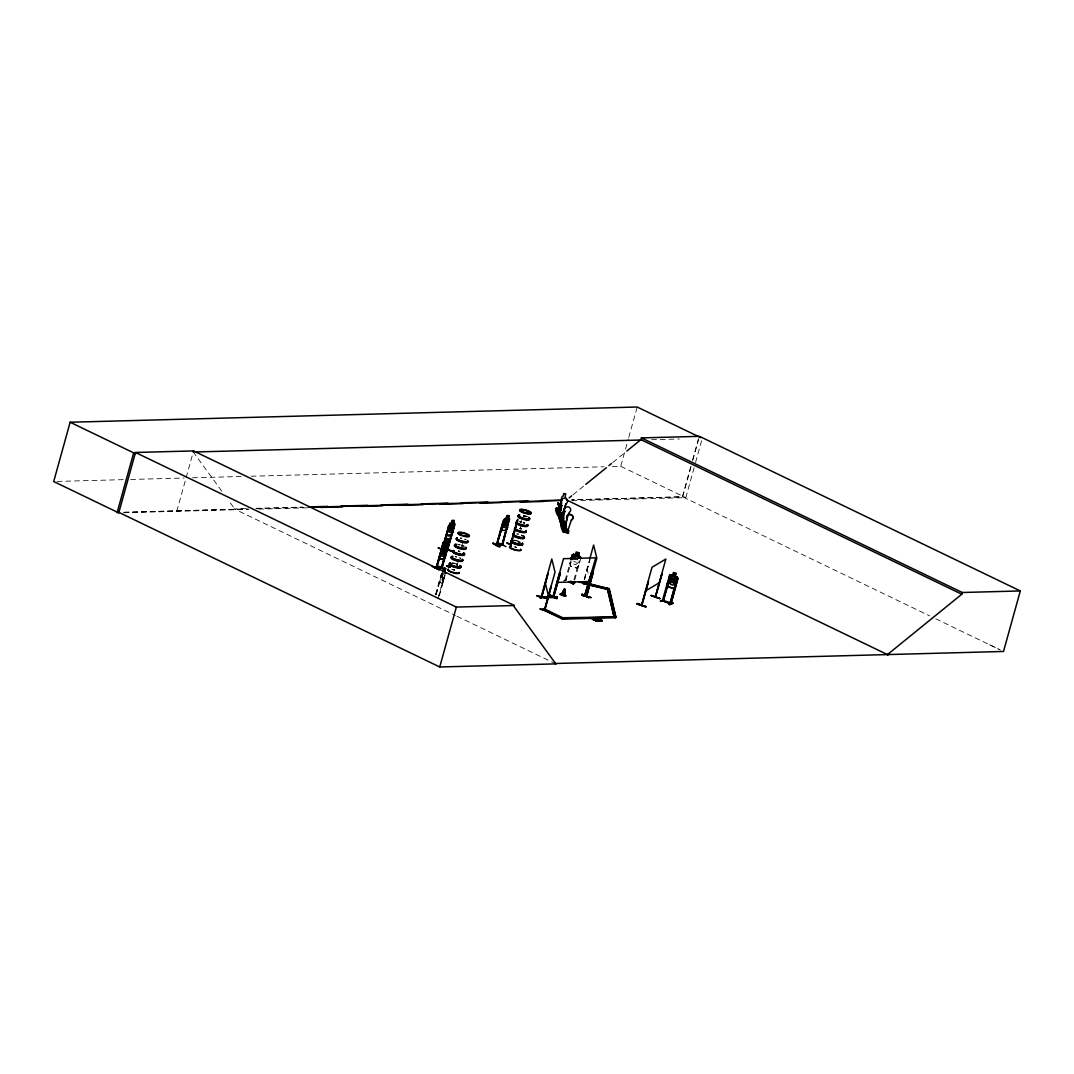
<?xml version="1.0" encoding="UTF-8"?>
<svg xmlns="http://www.w3.org/2000/svg" width="1074" height="1074" viewBox="0 0 1074 1074"><rect width="100%" height="100%" fill="white"/><g stroke="black" fill="none" stroke-linecap="round" stroke-linejoin="round"><path stroke-width="0.75" stroke-dasharray="5 3.75" d="M460.29 544.813L460.142 544.8A5.92 1.396 15.5 0 0 457.282 544.196M442.944 572.831L441.172 578.081L442.824 576.08L442.824 579.759L443.213 575.651M440.394 578.47L439.83 581.692L442.179 583.988L443.387 581.396L442.179 583.988M176.794 511.318L193.239 452.02L222.358 491.959M435.574 594.513L441.266 573.959M435.869 594.566L441.602 573.758M435.843 594.781L442.569 570.63M436.151 594.835L442.287 572.711M443.092 571.193L441.427 579.463L442.354 580.376L443.508 578.524M443.213 573.046L442.072 577.127L443.012 578.04L444.139 573.959M437.83 598.742L444.636 574.442M438.984 595.855L444.717 575.073M443.267 581.329L445.415 573.57M439.293 595.895L445.119 575.14M461.739 546.357L462.881 542.276M456.933 565.971L458.679 559.648M520.219 528.717L521.534 523.964M565.099 580.43L570.442 561.407M565.286 580.39L565.354 579.477L566.24 580.054M563.984 581.222L566.253 579.034L563.877 581.115M565.904 580.698L571.247 561.662M573.905 579.826L579.235 560.789M574.711 580.081L580.967 557.795M584.189 579.49L589.237 560.856M584.444 579.342L589.519 561.058M584.511 579.571L590.002 559.755M612.381 466.532L620.745 466.304L628.303 439.065M628.746 437.467L637.191 407.019M690.783 466.546L682.406 496.738L571.543 499.84L682.675 496.859L929.708 615.899M692.542 460.196L698.275 439.534M682.675 496.859L691.065 466.599M692.824 460.236L699.456 436.339M571.945 500.712L685.803 497.651L695.133 464.008M695.576 462.397L701.805 439.964M520.219 522.568L521.602 520.501M578.725 565.568L576.953 568.092L570.227 565.917L570.16 562.803M578.819 565.622L576.993 568.213L570.133 565.998L570.066 562.789M566.199 579.034L563.488 581.047M577.893 562.776L575.785 564.642L573.06 563.756L572.241 560.95M572.992 494.778L584.524 485.408M612.73 462.518L625.551 452.114M565.26 579.557L566.32 579.799M124.114 512.365L234.978 509.264L228.185 499.947M651.502 439.722L679.332 438.984M57.043 481.434L123.953 479.635M130.639 479.46L184.178 478.024M192.541 477.796L241.046 476.494M251.074 476.225L604.018 466.76M245.919 508.579L234.226 508.901L455.416 615.483M255.934 508.311L302.707 507.062M123.872 512.244L248.336 508.901M256.686 508.673L303.459 507.425M123.725 512.741L248.792 509.385M258.847 509.116L307.392 507.814M520.031 528.233L521.521 528.65M519.95 528.502L521.454 528.918A5.92 1.396 15.5 0 0 519.964 528.475M514.849 546.881L516.352 547.297A5.894 1.383 15.5 0 0 514.902 546.76M453.147 569.676L454.651 570.093M573.704 561.433L576.429 562.306M620.745 466.304L685.803 497.651M935.736 618.799L1000.498 650.012M456.933 616.207L553.566 662.779M989.637 644.736L999.357 649.448M439.884 581.625L442.273 584.001M587.035 568.764L588.109 573.154M523.602 515.345A5.92 1.396 15.5 0 1 527.75 516.782M520.192 521.937A6.001 1.41 15.5 0 1 521.682 522.246M523.186 522.662A6.001 1.41 15.5 0 1 524.622 523.159M518.984 521.4A5.92 1.396 15.5 0 1 521.789 521.897M523.28 522.3A5.92 1.396 15.5 0 1 524.689 522.796M523.307 516.446A5.92 1.396 15.5 0 1 524.797 516.862M523.4 516.044A6.001 1.41 15.5 0 1 526.341 516.956M523.092 523.011A6.001 1.41 15.5 0 1 524.528 523.508M523.494 515.708A6.001 1.41 15.5 0 1 526.435 516.621M520.071 528.086A5.894 1.383 15.5 0 1 521.561 528.502M516.97 533.684A5.92 1.396 15.5 0 1 518.433 533.993M521.333 534.906A5.92 1.396 15.5 0 1 522.582 535.429M513.667 540.397A6.001 1.41 15.5 0 1 516.513 540.893M518.017 541.323A6.001 1.41 15.5 0 1 520.715 542.357M513.815 540.047A5.92 1.396 15.5 0 1 520.769 541.981M513.573 540.732A6.001 1.41 15.5 0 1 514.929 540.92M517.923 541.658A6.001 1.41 15.5 0 1 519.36 542.155M516.836 534.047A6.001 1.41 15.5 0 1 518.326 534.355M521.266 535.268A6.001 1.41 15.5 0 1 522.528 535.819M517.802 542.048A5.92 1.396 15.5 0 1 519.225 542.545M519.897 528.73A5.934 1.396 15.5 0 1 521.387 529.146M514.795 547.122A5.92 1.396 15.5 0 1 516.285 547.539M460.437 537.832A5.92 1.396 15.5 0 1 461.901 538.141M464.8 539.041A5.92 1.396 15.5 0 1 466.049 539.578M458.491 544.733A6.001 1.41 15.5 0 1 459.981 545.042M461.484 545.458A6.001 1.41 15.5 0 1 464.183 546.491M461.578 545.095A5.92 1.396 15.5 0 1 464.237 546.116M460.303 538.181A6.001 1.41 15.5 0 1 461.793 538.504M464.733 539.417A6.001 1.41 15.5 0 1 465.995 539.953M461.39 545.793A6.001 1.41 15.5 0 1 462.827 546.29M458.37 550.881A5.894 1.383 15.5 0 1 459.847 551.298M455.269 556.48A5.92 1.396 15.5 0 1 456.732 556.788M459.632 557.688A5.92 1.396 15.5 0 1 460.867 558.225M451.966 563.192A6.001 1.41 15.5 0 1 454.799 563.689M456.316 564.105A6.001 1.41 15.5 0 1 457.752 564.602M452.114 562.843A5.92 1.396 15.5 0 1 457.819 564.239M451.872 563.528A6.001 1.41 15.5 0 1 453.228 563.716M456.222 564.454A6.001 1.41 15.5 0 1 457.658 564.951M455.134 556.842A6.001 1.41 15.5 0 1 456.611 557.151M459.565 558.064A6.001 1.41 15.5 0 1 460.827 558.601M456.101 564.843A5.92 1.396 15.5 0 1 457.511 565.34M451.738 569.247A5.894 1.383 15.5 0 1 454.678 569.972M458.195 551.512A5.934 1.396 15.5 0 1 459.685 551.929M453.094 569.891A5.92 1.396 15.5 0 1 454.584 570.307M459.82 551.445L458.316 551.029A5.934 1.396 15.5 0 1 459.82 551.445M459.753 551.7L458.249 551.298A5.92 1.396 15.5 0 1 459.726 551.741"/><path stroke-width="1.5" d="M560.91 513.641L561.259 512.795L561.554 513.802M564.79 522.179L564.078 521.481L564.79 525.213M564.078 521.481L564.293 522.541L564.602 521.602M566.253 529.764L566.803 529.227L566.548 530.234M560.91 513.439L561.178 513.896M564.562 522.407L564.253 521.534L564.212 522.514M566.441 529.281L566.374 530.14M451.389 526.851L450.409 524.3L450.61 527.643L448.435 531.214L450.852 528.274L451.778 531.066L451.416 527.643L453.604 524.26L451.174 526.972M561.783 594.768L564.347 589.17L561.447 594.486L564.669 595.197L564.441 589.129L564.172 591.908M445.16 546.518L445.831 549.445L445.589 545.968L447.777 542.571L445.482 545.552L444.461 542.665L442.783 548.17L443.132 550.479L444.985 550.438L446.623 548.076L448.127 542.625L447.415 541.685L448.234 538.624L446.26 538.678L445.442 541.591L446.26 538.678M564.575 595.385L564.87 589.29L562.628 592.969M540.034 609.213L549.217 611.549L540.168 608.743M591.022 597.466L581.853 595.278L591.036 597.627M441.078 550.506L440.89 553.432L445.549 553.311L447.026 550.398L445.549 553.311M440.958 553.338L441.146 550.532M501.692 527.482L501.504 530.408L506.163 530.288L507.64 527.374L506.163 530.288M564.441 593.492L564.817 589.237M443.75 551.486L443.146 548.478L444.018 551.096L446.422 548.358L444.247 551.754L444.596 555.177L443.683 552.398L441.199 555.285L443.831 551.512M564.078 595.426L564.776 589.317L563.3 595.318M561.527 513.251L560.762 513.157L561.648 513.614M563.904 521.709L564.4 522.353L564.065 521.561M560.104 511.331L558.453 511.251M560.682 505.089L559.541 505.062M563.407 520.071L561.487 520.004L563.286 520.621M565.474 527.67L563.743 527.696L565.528 528.314M651.193 595.614L660 598.594L651.193 595.278M659.906 598.594L651.193 595.6M567.059 519.078L564.535 530.704L567.582 531.429L571.355 520.098A3.168 3.034 -18.2 0 0 572.523 515.909A3.168 3.034 -18.2 0 0 568.213 514.889A3.168 3.034 -18.2 0 0 567.059 519.078L567.072 519.131A3.168 3.034 -18.2 0 1 568.24 514.943A3.168 3.034 -18.2 0 1 572.536 515.963A3.168 3.034 -18.2 0 1 571.381 520.152L571.355 520.098M700.772 437.655L637.191 407.019L70.146 422.243L53.7 481.528L118.758 512.875L135.499 452.476L193.548 450.919L514.392 605.521L514.084 606.635L555.822 663.866L555.07 663.504L1003.519 651.462L1020.3 590.942L699.456 436.339L641.406 437.897L640.936 439.628L626.827 451.08M133.418 453.765L117.12 512.567L119.16 512.499M193.239 452.02L193.548 450.919M439.051 569.73L432.11 566.468M438.259 548.022L442.542 549.646M435.829 568.025L436.863 567.314M442.958 544.33L436.057 568.2L442.072 568.039L451.859 532.207M436.165 568.2L443.173 542.692L444.099 541.632L448.784 541.551L449.201 542.558M436.38 568.052L443.307 542.759M436.688 568.186L448.784 526.018L444.636 541.94M442.783 546.706L449.925 523.32L454.611 523.226L452.798 532.06M444.394 541.833L449.925 523.32M438.823 566.267L445.549 569.166M444.918 544.558L444.112 547.471L442.783 548.438L441.28 553.889L441.602 556.184L443.428 556.131L445.066 553.754M446.757 544.357L445.952 547.27M448.328 544.196L441.427 568.052L446.569 548.317L445.858 547.378M441.374 568.039L441.817 567.206M447.885 545.767L441.817 567.904M439.575 556.265L439.454 559.192L444.059 559.03L445.522 556.117L453.846 526.005M447.643 549.593L454.154 525.871M447.402 549.754L455.027 524.246M443.763 570.697L444.569 567.649L445.589 568.71M446.851 566.119L450.073 566.938M460.545 533.04L459.659 532.852L460.558 533.147M466.895 536.463L466.089 535.953L467.714 536.409M118.892 512.379L439.736 666.981L456.356 607.078L514.392 605.521M492.724 543.444C505.451 546.693 498.551 549.19 493.194 542.947M506.136 518.608L503.787 519.668L496.671 545.176L503.813 521.427L503.021 521.32L496.376 545.042L502.377 544.867M497.235 545.149L497.101 544.129M499.101 543.283L505.988 546.599M508.928 515.641L507.237 525.052L505.599 527.415L503.746 527.455L503.397 525.146L504.914 519.709L506.176 518.702L506.874 515.654L508.928 515.641C507.17 520.393 511.519 517.816 504.713 518.702L496.752 545.189L502.672 545.015L509.331 518.487L509.667 519.534M506.176 518.702L506.982 515.788M508.942 521.172L502.041 545.028L506.646 527.509M508.633 521.293L502.095 545.028M502.672 545.015L502.471 543.981M507.17 542.585L511.197 544.934M510.405 544.666L517.037 520.944M511.143 543.202L517.802 519.292L515.829 527.253M511.452 543.068L512.768 538.329M513.641 535.161L514.956 530.422M527.817 513.278L529.066 513.211M528.166 513.023L529.012 513.211M560.883 510.338L560.749 509.344C548.465 501.679 563.769 527.535 555.741 508.888M561.205 504.431L557.715 503.438L561.232 504.243M556.56 509.412L561.044 510.808L556.319 509.264L560.977 510.029M558.265 504.015L561.272 504.216M558.601 504.673L561.595 505.612M559.353 507.331L561.783 499.222A2.108 2.027 -18.2 0 1 563.058 496.201L563.756 493.825M560.279 508.217L559.218 507.989L559.876 506.351M559.796 507.64L559.796 506.753M562.4 515.386L558.547 514.459L558.775 515.158L562.628 516.07L563.098 514.231L562.669 515.775L558.104 514.688L558.534 513.144L557.903 515.681M561.165 506.176L560.628 507.827L561.554 508.056M558.775 515.158L558.896 513.224M560.749 509.344L555.701 508.888M536.799 596.016L545.981 598.097M565.797 524.421L561.232 523.333L561.662 521.789L561.648 524.488L559.299 516.903L563.863 517.99L558.762 517.48L561.017 524.327L566.253 525.562M560.709 512.795C558.05 515.936 562.843 517.077 562.105 513.13L560.709 512.795L562.118 513.184M559.675 518.057L562.642 519.091M539.524 597.48L539.725 596.741L557.178 596.956L556.976 597.694L539.524 597.48L544.357 597.345M562.628 516.07L562.749 514.151M563.098 514.231L563.165 516.903L562.145 514.164M540.866 598.124L551.794 558.99L555.016 572.133L544.451 610.287L550.962 586.323M547.861 573.623L541.632 597.426M566.253 526.676L566.119 525.683C553.822 518.218 569.22 543.806 561.071 525.226M541.605 597.439L548.116 573.476M561.89 523.803L561.662 523.105L565.528 524.031L566.226 522.877L565.756 524.716L561.89 523.803L562.011 521.87M561.93 525.75L564.884 526.784M563.125 524.099L563.823 521.44L565.246 521.83L564.521 524.421L565.246 521.83M566.522 531.751L563.488 531.026C563.38 528.287 566.884 535.134 561.46 525.092M564.266 529.563L564.145 531.496L567.998 532.409L568.468 530.569L567.77 531.724L568.535 533.241L567.515 530.502M565.676 525.428L566.226 522.877M542.894 609.629L544.276 608.864L562.655 617.725L562.454 618.463L542.894 609.629L562.615 619.148L615.402 617.725L615.603 616.986L561.487 617.751L561.286 618.49L615.603 616.986M565.38 531.791L566.079 529.133L567.488 529.522L566.777 532.113L567.488 529.522M544.062 609.602L544.276 608.864M551.271 586.404L544.813 610.368L544.625 609.173M567.287 532.758L568.267 532.798L568.468 530.569M553.137 596.943L559.541 573.1L560.319 573.207L553.754 596.956M553.338 596.969L554.05 596.057L553.191 595.922M553.499 596.808L560.319 573.207M549.646 594.741C570.495 605.548 539.202 589.626 552.895 596.822L563.528 558.695L595.761 557.836L584.578 595.949L585.249 595.949M563.112 595.667C552.627 591.17 573.167 599.493 562.951 594.177M570.898 559.675L572.227 554.963L573.449 554.224L575.436 554.869L573.758 555.513L572.63 559.594M571.006 559.715L572.227 554.963M563.353 595.64L565.904 595.654M574.456 558.708L575.221 555.983L577.946 556.869L577.194 559.581M575.489 555.003L576.255 551.942L579.168 552.882L578.336 555.822L580.994 557.782M579.168 552.882L578.215 555.889L579.41 557.339M562.615 619.148L562.83 618.396L543.095 608.891M573.046 582.887L573.248 582.027L574.228 582.336L573.999 583.209L568.844 581.558M573.395 584.189L575.208 581.933L573.073 583.625M573.113 583.021L573.462 582.068L570.334 581.45M573.932 583.169C575.073 581.826 571.287 584.632 568.777 581.611M583.451 583.477L583.101 582.256L609.28 588.646L615.952 617.523L614.18 617.094L607.293 588.955L607.495 588.216L614.059 617.08L615.402 617.725M583.101 582.256L607.615 588.7L607.414 589.438L583.021 583.477L583.289 582.309M589.666 559.286L593.613 545.055L596.835 558.198L586.229 596.298M581.907 594.352L588.834 597.668L582.242 594.284M587.773 584.296L578.604 581.893M584.592 595.976L591.761 572.241L584.994 596.097M584.833 596.083L592.002 572.361M584.914 595.09L585.733 595.197L585.411 596.083M593.09 572.455L586.579 596.392L593.157 572.684M594.983 620.316L592.311 618.973L594.983 620.316C597.533 622.893 594.781 618.436 596.258 621.202M592.66 619.456L594.862 620.114L594.795 618.906L598.446 620.651L595.587 620.477M596.392 620.718L594.795 618.906M595.6 619.792L598.312 621.148M596.097 619.362L598.903 620.208C601.453 622.786 598.715 618.329 600.178 621.108M598.782 620.02L598.258 618.812L602.366 620.557L599.507 620.383M600.312 620.611L598.715 618.799M598.903 620.208L596.245 618.866M599.52 619.685L602.232 621.041M609.28 588.646L609.079 589.398L583.021 583.477M637.016 604.085L645.971 606.931L637.298 603.507M655.234 597.171L665.853 559.057L652.012 567.273L641.42 605.414L641.621 604.487M648.32 581.786L641.715 605.521L648.548 581.652M655.905 596.446L655.65 597.332M662.161 573.57L655.328 597.439L661.933 573.704M672.633 575.315L670.686 574.644L669.505 575.369L662.349 600.809L662.577 599.923L663.638 600.205M662.671 600.796L662.591 599.936M669.894 577.342L663.208 601.118L669.894 577.342L669.129 577.06M676.231 573.409L675.264 576.402L676.392 577.879L674.888 583.33L672.848 585.155L670.23 584.216L669.478 581.383L670.995 575.933L672.66 575.463L673.438 572.402L676.204 573.422M669.357 604.461C680.325 599.641 661.785 607.629 673.089 603.36M669.975 603.561L676.58 579.839L677.345 580.121M670.069 603.588L676.701 579.799M887.433 654.59L961.78 594.231L962.25 592.499L1020.3 590.942M655.207 596.446L655.838 596.432M562.199 515.104L565.985 503.76A3.168 3.034 -18.2 0 0 567.166 499.625A3.168 3.034 -18.2 0 0 562.857 498.604A3.168 3.034 -18.2 0 0 561.702 502.793L559.165 514.379L562.199 515.104L565.998 503.813M563.689 591.761L564.575 589.156L562.467 595.077M536.919 595.546L546.075 597.748M645.984 606.823L637.151 603.964M646.078 606.488L637.271 603.561M564.441 522.165L564.468 521.467M451.281 534.865C454.893 527.549 450.825 539.39 446.636 535.08L446.905 532.234M561.447 594.486L564.347 589.17M549.512 595.144L552.318 596.419M438.353 547.7L442.488 549.687M446.851 566.092L449.939 567.434L447.173 565.985M447.267 565.662L450.019 566.991M499.947 546.639L492.993 543.377M675.761 586.203L673.962 588.78L667.491 586.337M660.644 601.292L664.068 599.99L660.698 601.4M663.625 599.95L664.229 599.641L660.228 601.225M442.743 547.418L441.75 548.452L442.743 547.418L447.294 547.27L447.697 548.277L447.16 547.324M443.253 542.732L444.099 541.632M443.106 569.932L442.488 570.697L443.2 569.945L445.509 573.583M569.139 497.893L571.704 495.812M585.813 484.374L606.327 467.727M608.877 465.646L611.442 463.565M445.562 541.726L444.3 542.732L444.784 545.968L442.609 549.526L445.119 546.666M572.898 584.081L575.127 582.336M573.422 554.238L580.188 556.507L580.859 557.809M443.092 571.193L443.857 570.71M669.545 575.355L670.74 574.738L677.17 577.06M559.514 507.787C558.024 506.821 559.594 502.511 557.742 503.451M558.373 503.599L560.104 508.056M561.917 516.419L562.897 516.473L558.332 515.386C561.581 518.353 557.352 508.002 556.09 508.754M556.976 508.969L558.829 515.923M559.769 509.438L560.225 512.459L557.124 511.721L560.252 512.137M559.447 517.655L561.111 524.354M559.218 517.212C564.562 521.575 562.333 531.778 559.299 516.903M562.346 525.119C570.925 543.968 556.372 519.883 564.508 525.629M564.145 532.207C563.783 528.811 560.373 517.024 563.273 532.019M645.434 590.995L659.275 582.766M559.97 505.183L560.923 505.304M558.52 511.009L560.158 511.976M561.501 519.95L563.326 520.313L561.554 519.762M563.743 527.643L565.407 527.911M466.948 536.423L466.385 535.792L467.7 536.45M564.159 493.476L565.595 493.825M675.385 576.349L677.936 578.362L670.981 603.816L662.43 600.822M677.238 576.98L677.895 578.389L670.968 603.803L662.497 600.863M667.343 583.195L667.397 586.404L674.002 588.767M670.082 602.903L671.21 602.944L663.463 600.514M672.713 603.105L669.317 604.42M448.127 548.841L447.455 548.854M497.437 544.29L497.128 544.142M436.071 567.193L441.307 567.3M560.037 508.042L558.601 503.384M561.608 516.581L563.138 516.916M565.931 525.28L565.031 522.541M566.991 532.919L568.508 533.254M521.615 509.801L522.232 510.204M460.209 532.637L459.887 532.65M444.878 544.451L446.838 544.397M439.454 559.057L444.032 558.936L445.522 556.117M588.834 597.668L582.001 594.284M194.918 451.979L641.688 439.991M309.379 506.874L327.758 506.391M341.116 506.029L367.832 505.317M381.203 504.955L407.919 504.243M421.276 503.881L448.006 503.156M461.364 502.807L488.079 502.082M501.451 501.733L528.166 501.008M541.524 500.645L561.568 500.108M308.466 507.29L562.32 500.471M320.79 507.452L342.566 506.861M360.985 506.364L382.747 505.787M399.488 505.33L422.928 504.713M439.669 504.256L463.109 503.625M479.863 503.182L501.625 502.592M520.044 502.095L543.484 501.477M508.834 515.735L506.874 515.654M503.813 521.427L503.021 521.32M449.026 526.139L448.234 526.032M446.717 534.986L451.349 534.906M501.92 544.276L496.926 544.29M502.162 544.397L497.222 544.411M447.214 548.747L451.55 551.298L447.066 549.311M440.89 553.298L445.442 553.177M441.548 567.421L436.608 567.434M556.95 582.417L589.183 581.544M560.158 594.191L562.749 594.043M557.178 596.956L539.725 596.741M439.736 666.981L555.902 663.866L555.07 663.504M586.444 595.224L586.256 596.325M521.749 509.922L521.736 510.096M663.396 600.232L662.739 599.99M467.257 536.114L466.022 536.154M445.522 572.227L445.415 573.57M558.319 503.8L561.366 504.525M561.514 504.995L558.413 504.471L561.648 505.398M561.809 505.867L558.695 505.344L561.742 506.069M559.836 510.821L556.694 510.418L559.742 511.13M560.024 511.439L556.896 511.023L559.943 511.748M564.011 518.984L559.527 517.587L562.575 518.312L563.434 521.118M562.951 519.467L559.822 519.051L562.87 519.776M563.152 520.084L560.024 519.668L563.058 520.393M563.38 520.783L560.252 520.366L563.286 521.091M566.454 523.562L565.864 522.796M566.347 526.367L561.689 525.589L566.495 526.837M565.206 527.159L562.078 526.743L565.112 527.468M565.394 527.777C556.721 525.548 569.072 529.697 563.81 527.455M565.622 528.475L562.494 528.059L565.542 528.784L564.682 526.045M568.696 531.268L568.119 530.489M563.917 530.798L567.77 531.724M568.28 532.811L563.863 532.154L561.554 524.595M614.382 616.355L616.167 616.785M562.803 594.365L564.669 595.197M592.311 618.973L595.117 619.819M599.641 619.886L601.883 620.571M595.721 619.993L597.963 620.665M570.401 581.383L573.972 582.35M571.435 557.742L575.758 559.124M554.251 597.466L556.48 598.54M641.406 437.897L962.25 592.499M640.936 439.628L961.78 594.231M566.589 499.974L888.185 654.952M506.74 543.055L511.211 545.055M555.634 597.05L556.976 597.694M447.402 549.244L451.55 551.298M433.815 567.005L439.333 569.663L433.493 567.112M135.499 452.476L456.356 607.078M70.146 422.243L135.19 453.59M562.494 524.676L560.104 517.426M598.258 618.812L598.916 619.523M594.338 618.919L594.996 619.631M565.112 522.38L566.011 525.105M558.064 503.035L559.876 508.136M564.253 522.098L565.273 525.32M557.715 503.424L559.286 508.002M556.976 508.781L559.379 516.03M556.184 508.257L558.574 515.842L555.996 508.727M609.455 590.955L615.577 615.966M589.545 578.993L590.257 581.907M545.216 582.712L548.438 595.855M565.689 494.027L565.099 496.725A2.108 2.027 -18.2 0 1 565.636 498.645M526.622 524.958A5.92 1.396 15.5 0 1 522.246 526.059A5.92 1.396 15.5 0 1 516.728 522.555M526.784 524.595A6.001 1.41 15.5 0 1 522.353 525.71A6.001 1.41 15.5 0 1 516.769 522.139M525.75 530.972A5.92 1.396 15.5 0 1 519.964 531.361A5.92 1.396 15.5 0 1 515.211 528.046M525.83 530.583A5.88 1.383 15.5 0 1 519.333 530.757A5.88 1.383 15.5 0 1 516.178 527.576M529.267 518.567A6.001 1.41 15.5 0 1 522.649 518.742A6.001 1.41 15.5 0 1 519.427 515.493M527.871 524.824A5.92 1.396 15.5 0 1 521.051 524.555A5.92 1.396 15.5 0 1 517.037 521.454M529.093 518.93A5.92 1.396 15.5 0 1 524.058 519.521A5.92 1.396 15.5 0 1 518.071 516.232M518.554 516.003A5.92 1.396 15.5 0 1 519.373 515.909M527.549 524.77A6.001 1.41 15.5 0 1 521.682 525.173A6.001 1.41 15.5 0 1 516.862 521.803M528.703 517.708A6.001 1.41 15.5 0 1 527.509 519.346A6.001 1.41 15.5 0 1 519.695 517.185A6.001 1.41 15.5 0 1 519.521 515.158M528.73 517.319A5.92 1.396 15.5 0 1 527.562 518.943A5.92 1.396 15.5 0 1 519.856 516.809A5.92 1.396 15.5 0 1 519.682 514.808M522.112 544.129A5.92 1.396 15.5 0 1 516.326 544.518A5.92 1.396 15.5 0 1 511.56 541.202M522.286 543.753A6.001 1.41 15.5 0 1 516.419 544.156A6.001 1.41 15.5 0 1 511.6 540.786M520.581 549.606A5.92 1.396 15.5 0 1 514.057 549.781A5.92 1.396 15.5 0 1 510.875 546.585M520.662 549.23A5.88 1.383 15.5 0 1 514.164 549.405A5.88 1.383 15.5 0 1 510.996 546.223M525.562 531.549A5.88 1.383 15.5 0 1 519.803 531.939A5.88 1.383 15.5 0 1 515.077 528.636M525.696 531.214A5.934 1.396 15.5 0 1 519.897 531.617A5.934 1.396 15.5 0 1 515.131 528.287M523.427 536.691A6.001 1.41 15.5 0 1 522.246 538.342A6.001 1.41 15.5 0 1 514.419 536.168A6.001 1.41 15.5 0 1 514.245 534.154M522.407 543.028A5.92 1.396 15.5 0 1 516.621 543.417A5.92 1.396 15.5 0 1 511.868 540.101M523.266 537.067A5.92 1.396 15.5 0 1 522.085 538.692A5.92 1.396 15.5 0 1 514.379 536.557A5.92 1.396 15.5 0 1 514.204 534.557M522.38 543.417A6.001 1.41 15.5 0 1 516.513 543.82A6.001 1.41 15.5 0 1 511.694 540.45M523.521 536.356A6.001 1.41 15.5 0 1 519.091 537.47A6.001 1.41 15.5 0 1 513.506 533.912M523.562 535.98A5.92 1.396 15.5 0 1 519.185 537.067A5.92 1.396 15.5 0 1 513.681 533.563M465.566 548.264A5.92 1.396 15.5 0 1 459.779 548.666A5.92 1.396 15.5 0 1 455.027 545.337M465.754 547.901A6.001 1.41 15.5 0 1 459.135 548.076A6.001 1.41 15.5 0 1 455.9 544.84M463.377 553.271A5.92 1.396 15.5 0 1 459.001 554.372A5.92 1.396 15.5 0 1 453.497 550.855M453.644 550.465A5.88 1.383 15.5 0 0 459.108 553.956A5.88 1.383 15.5 0 0 463.471 552.868A5.934 1.396 15.5 0 1 459.068 554.117A5.934 1.396 15.5 0 1 453.564 550.6M467.861 541.806A6.001 1.41 15.5 0 1 460.947 541.538A6.001 1.41 15.5 0 1 456.88 538.396M465.874 547.163A5.92 1.396 15.5 0 1 459.35 547.351A5.92 1.396 15.5 0 1 456.155 544.142M467.391 541.726A5.92 1.396 15.5 0 1 461.605 542.115A5.92 1.396 15.5 0 1 456.839 538.799M465.848 547.565A6.001 1.41 15.5 0 1 459.229 547.74A6.001 1.41 15.5 0 1 455.994 544.505M467.66 541.014A6.001 1.41 15.5 0 1 461.793 541.417A6.001 1.41 15.5 0 1 456.974 538.061M467.687 540.625A5.92 1.396 15.5 0 1 461.901 541.014A5.92 1.396 15.5 0 1 457.148 537.698M460.397 566.911A5.92 1.396 15.5 0 1 453.872 567.099A5.92 1.396 15.5 0 1 450.677 563.89M459.914 566.038A6.001 1.41 15.5 0 1 458.719 567.676A6.001 1.41 15.5 0 1 450.905 565.501A6.001 1.41 15.5 0 1 450.731 563.488M459.162 572.858A5.92 1.396 15.5 0 1 452.342 572.59A5.92 1.396 15.5 0 1 448.328 569.489M459.242 572.469A5.88 1.383 15.5 0 1 452.463 572.2A5.88 1.383 15.5 0 1 448.476 569.113M463.189 553.835A5.88 1.383 15.5 0 1 462.035 555.446A5.88 1.383 15.5 0 1 454.369 553.325A5.88 1.383 15.5 0 1 454.195 551.338M463.324 553.486A5.934 1.396 15.5 0 1 458.947 554.587A5.934 1.396 15.5 0 1 453.429 551.069M462.397 560.01A6.001 1.41 15.5 0 1 456.531 560.4A6.001 1.41 15.5 0 1 451.698 557.044M460.048 565.313A5.92 1.396 15.5 0 1 455.671 566.414A5.92 1.396 15.5 0 1 450.154 562.897M462.209 560.373A5.92 1.396 15.5 0 1 456.423 560.762A5.92 1.396 15.5 0 1 451.671 557.446M460.008 565.703A6.001 1.41 15.5 0 1 458.813 567.341A6.001 1.41 15.5 0 1 450.999 565.166A6.001 1.41 15.5 0 1 450.825 563.152M462.491 559.675A6.001 1.41 15.5 0 1 455.873 559.849A6.001 1.41 15.5 0 1 452.637 556.601M462.518 559.272A5.92 1.396 15.5 0 1 455.994 559.447A5.92 1.396 15.5 0 1 452.798 556.251M505.022 519.749L505.384 522.944L503.223 526.502L505.639 523.575L506.552 526.354L506.203 522.944L508.391 519.548L505.908 519.682L504.391 525.119L506.243 525.079L507.814 519.534L505.961 522.273L505.022 519.749M676.083 577.731L673.385 580.443L674.123 584.565L672.66 580.859C670.257 585.088 667.464 582.215 672.243 580L671.411 576.04L672.968 579.544L675.17 577.423L676.083 577.731M564.803 511.385L562.279 523.011L565.327 523.736L569.126 512.459A3.168 3.034 -18.2 0 0 570.281 508.271A3.168 3.034 -18.2 0 0 565.985 507.25A3.168 3.034 -18.2 0 0 564.817 511.439L564.803 511.385M450.127 524.407L448.623 529.858L448.959 532.167L450.812 532.113L452.449 529.75L454.141 520.353L452.087 520.366L451.389 523.414L450.127 524.407M443.763 548.411L442.26 553.848L444.086 553.795L445.589 548.344L443.737 548.478M445.294 542.706L443.777 548.143L445.629 548.102L447.146 542.652L445.294 542.706M446.569 539.282L446.301 540.262L447.482 540.235L447.751 539.255L446.569 539.282M445.039 544.988L444.77 545.968L445.938 545.928L446.207 544.948L445.039 544.988M451.12 524.381L449.617 529.831L451.456 529.777L452.973 524.34L451.12 524.381M452.396 520.971L452.127 521.951L453.309 521.91L453.59 520.944L452.396 520.971M444.69 568.441L445.025 569.999L444.69 568.441M445.562 568.629L444.69 571.61L445.562 568.629M507.183 516.272L506.915 517.238L508.096 517.212L508.364 516.232L507.183 516.272M576.644 552.734L576.376 553.714L578.134 554.278L578.403 553.298L576.644 552.734M672.391 576.443L670.874 581.88L673.492 582.82L674.996 577.382L672.391 576.443M673.801 573.207L673.532 574.174L675.21 574.778L675.479 573.811L673.801 573.207M571.757 556.668L572.563 556.923L571.757 556.668M521.736 511.493A5.92 1.396 15.5 0 0 531.12 513.13A5.92 1.396 15.5 0 0 523.669 509.546A5.92 1.396 15.5 0 0 521.736 511.493M521.602 512.056A5.88 1.383 15.5 0 0 530.918 513.694A5.88 1.383 15.5 0 0 523.521 510.123A5.88 1.383 15.5 0 0 521.602 512.056M521.669 511.734A5.934 1.396 15.5 0 0 531.053 513.385A5.934 1.396 15.5 0 0 523.602 509.788A5.934 1.396 15.5 0 0 521.669 511.734M460.021 534.315A5.92 1.396 15.5 0 0 469.405 535.966A5.92 1.396 15.5 0 0 461.954 532.368A5.92 1.396 15.5 0 0 460.021 534.315M459.9 534.852A5.88 1.383 15.5 0 0 469.217 536.476A5.88 1.383 15.5 0 0 461.82 532.919A5.88 1.383 15.5 0 0 459.9 534.852"/></g></svg>
